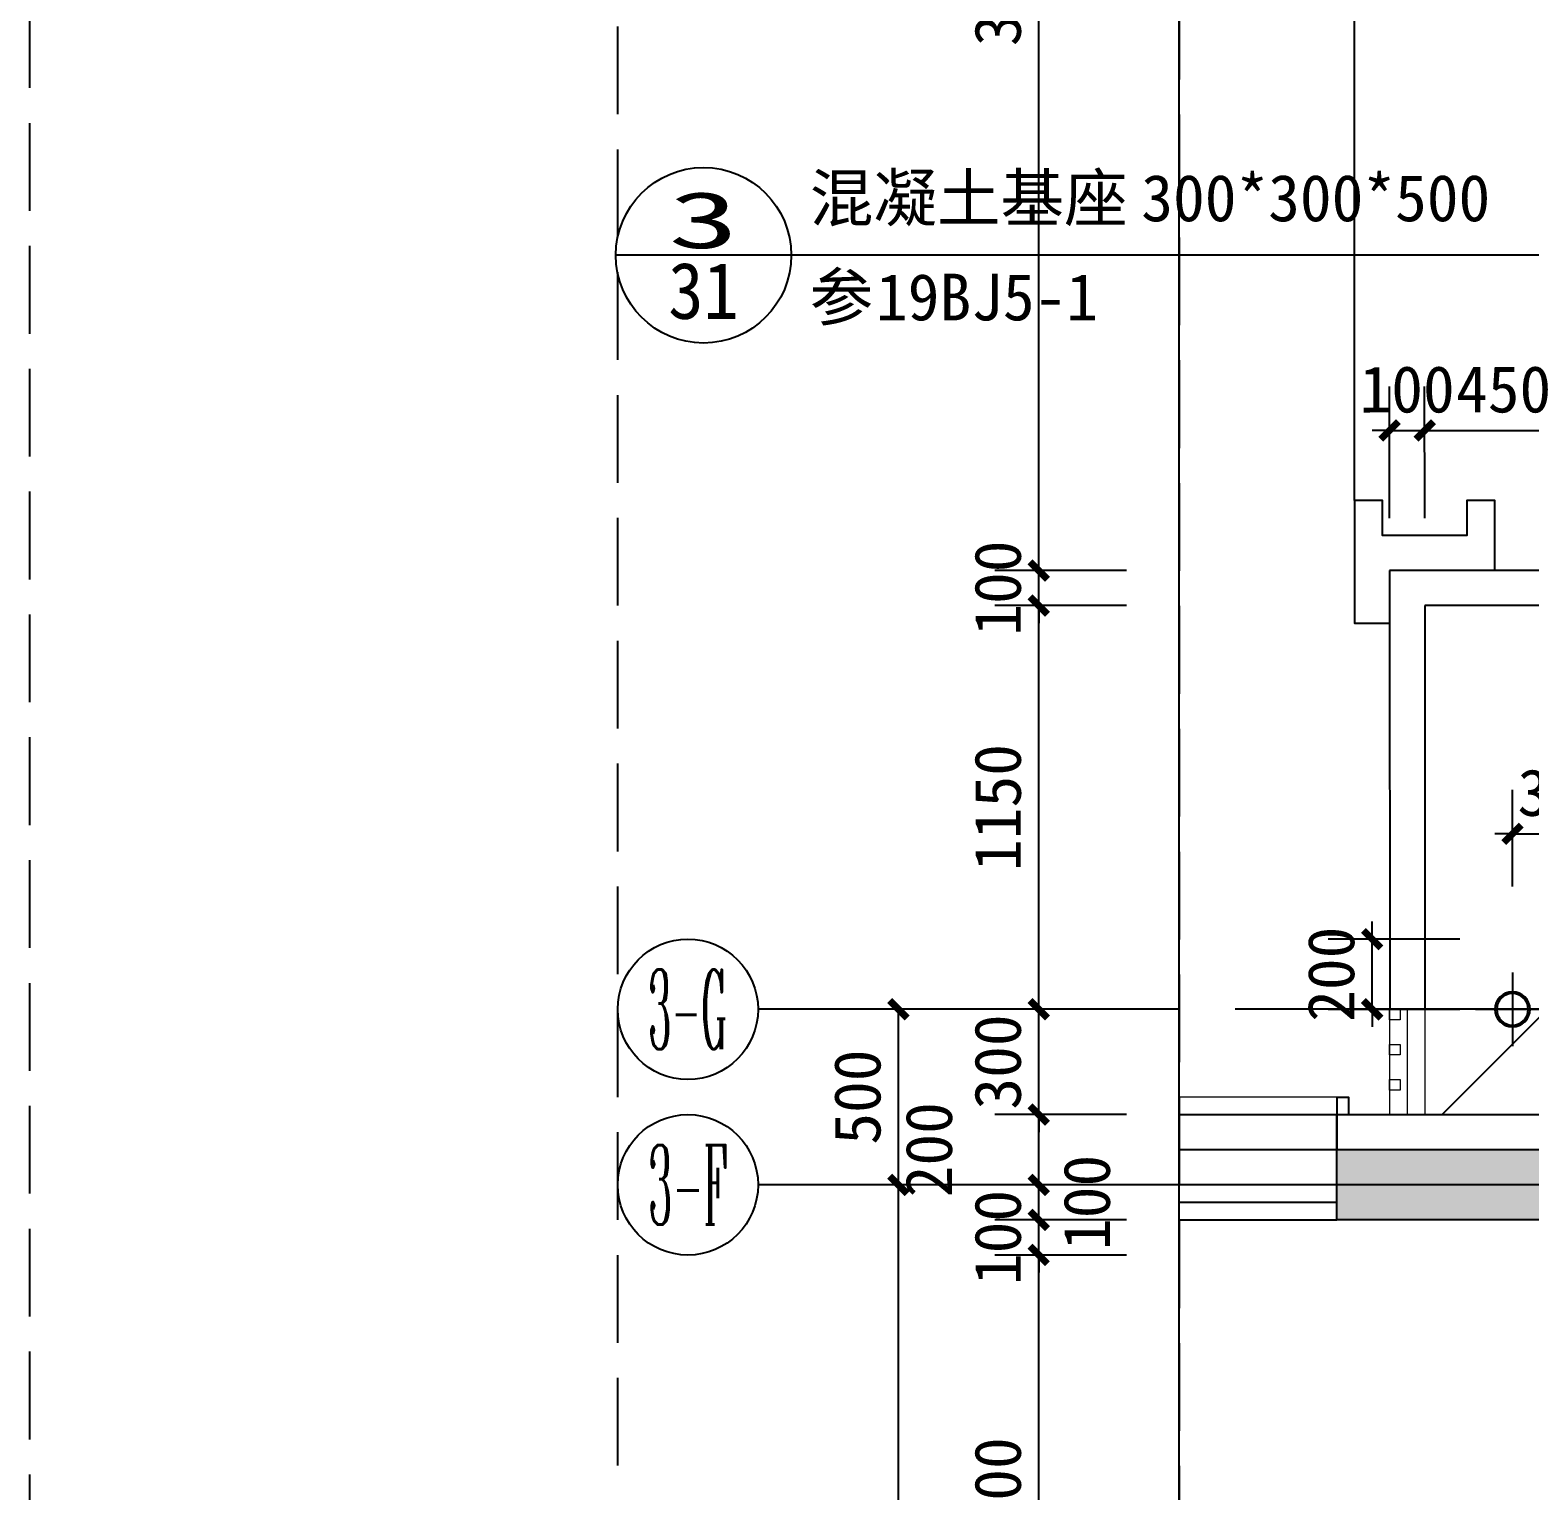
# Model space of a CAD drawing. Extents: x -10817 to 167545, y 26551 to 157048.
# Drawn here: x 62483 to 66758, y 122501 to 126663 of the extents above; entities that cross this region are included whole.
import ezdxf
from ezdxf.enums import TextEntityAlignment as Align
from ezdxf.xclip import XClip

# ---------------------------------------------------------------- set-up
doc = ezdxf.new("R2010")
doc.units = 0
doc.header["$LTSCALE"] = 1000
doc.header["$MEASUREMENT"] = 0
doc.header["$XCLIPFRAME"] = 0
doc.linetypes.add('DASH', pattern=[0.35, 0.25, -0.1])
doc.linetypes.add('DOTE', pattern=[2.42, 2, -0.2, 0.02, -0.2])
doc.layers.get('Defpoints').update_dxf_attribs({"color": 30, "linetype": 'DASH'})
for name, color, linetype in [('120-墙体$0$120-墙体$0$A-COLU-CONC-HATC', 204, 'Continuous'), ('120-墙体$0$120-墙体$0$A-DOOR', 51, 'Continuous'), ('120-墙体$0$120-墙体$0$A-WALL-CONC', 9, 'Continuous'), ('120-墙体$0$120-墙体$0$A-WALL-INSL', 241, 'Continuous'), ('120-墙体$0$A-FLOR-HRAL', 71, 'Continuous'), ('125-北侧门头屋面$0$A-ROOF', 241, 'Continuous'), ('125-核心筒-标准层$0$A-WALL-BLOK', 131, 'Continuous'), ('125-核心筒-标准层$0$A-WALL-INSL', 241, 'Continuous'), ('3#楼二层线脚$0$A-00-HX-113-wall-01Y$0$HRAL', 31, 'Continuous'), ('A-ANNO-AXIS-CIRC', 3, 'Continuous'), ('A-ANNO-AXIS-TEXT', 7, 'Continuous'), ('A-ANNO-DIMS', 3, 'Continuous'), ('A-ANNO-DOTE', 10, 'DOTE'), ('A-ANNO-INDX', 3, 'Continuous'), ('A-ANNO-SYMB', 3, 'Continuous'), ('A-ANNO-TEXT', 7, 'Continuous'), ('A-DRAN-SYMB', 243, 'Continuous'), ('AXIS_TEXT', 7, 'Continuous')]:
    doc.layers.add(name, color=color, linetype=linetype)
for name, color, linetype, lineweight in [('125-核心筒-标准层$0$A-00-15-4#-PM-TF$0$00-装饰-剖', 241, 'Continuous', 5), ('125-核心筒-标准层$0$A-00-15-4#-PM-TF$0$00-装饰-看', 46, 'Continuous', 5), ('3#楼二层线脚$0$A-00-15-4#-PM-TF$0$00-装饰-看', 46, 'Continuous', 5)]:
    doc.layers.add(name, color=color, linetype=linetype, lineweight=lineweight)
doc.styles.add('_TCH_AXIS', font='COMPLEX', dxfattribs={"bigfont": 'GBCBIG'})
doc.styles.add('_TCH_DIM', font='')
doc.styles.add('_TCH_DIM_T3', font='')
doc.styles.add('_TCH_LABEL', font='')
doc.styles.add('COMPLEX', font='COMPLEX')
doc.styles.get('_TCH_DIM').set_extended_font_data('SimSun')
doc.styles.get('_TCH_DIM_T3').set_extended_font_data('SimSun')
doc.styles.get('_TCH_LABEL').set_extended_font_data('SimSun')
doc.dimstyles.new('_TCH_ARCH&&50', dxfattribs={"dimtxt": 132.911392, "dimasz": 50, "dimexe": 125, "dimexo": 150, "dimgap": 50, "dimtad": 1, "dimdec": 0, "dimzin": 0, "dimdsep": 46, "dimtxsty": '_TCH_DIM_T3', "dimblk": 'ARCHTICK', "dimcen": 0.09, "dimclrt": 7, "dimazin": 2, "dimtfac": 1, "dimtdec": 0, "dimtix": 1, "dimtmove": 2, "dimatfit": 3, "dimfxl": 50, "dimtolj": 1, "dimtzin": 0, "dimarcsym": 0})

# ---------------------------------------------------------------- blocks, each defined once
blk = doc.blocks.new('120-墙体$0$120-墙体$0$$TCHSYS$WIN2D')
for p, q in [((-0.5, 0.5), (0.5, 0.5)), ((-0.5, 0.5), (-0.5, -0.5)), ((0.5, 0.5), (0.5, -0.5)), ((0.5, 0.1667), (-0.5, 0.1667)), ((0.5, -0.1667), (-0.5, -0.1667)), ((-0.5, -0.5), (0.5, -0.5))]:
    blk.add_line(p, q)
blk = doc.blocks.new('120-墙体')
at = {"layer": '120-墙体$0$120-墙体$0$A-COLU-CONC-HATC'}
blk.add_hatch(color=256, dxfattribs=at).paths.add_polyline_path([(-7800, 100), (-7800, -100), (-7200, -100), (-7200, 100)])
at = {"layer": '120-墙体$0$120-墙体$0$A-WALL-CONC'}
for p, q in [((-7800, 100), (-7200, 100)), ((-7200, -100), (-7200, 100)), ((-7800, -100), (-7200, -100))]:
    blk.add_line(p, q, dxfattribs=at)
at = {"layer": '120-墙体$0$120-墙体$0$A-WALL-INSL'}
blk.add_line((-7200, 200), (-7200, 100), dxfattribs=at)
blk.add_lwpolyline([(-7200, 100), (-7200, 200), (-7250, 200)], dxfattribs=at)
at = {"layer": '120-墙体$0$A-FLOR-HRAL'}
blk.add_lwpolyline([(-7200, -50), (-5700, -50), (-5700, -100), (-7200, -100)], close=True, dxfattribs=at)
at = {"layer": '120-墙体$0$120-墙体$0$A-DOOR', "xscale": -1500, "yscale": -300, "zscale": 300}
blk.add_blockref('120-墙体$0$120-墙体$0$$TCHSYS$WIN2D', (-6450, 50), dxfattribs=at)
blk = doc.blocks.new('125-核心筒-标准层')
at = {"layer": '125-核心筒-标准层$0$A-00-15-4#-PM-TF$0$00-装饰-剖'}
for points in [[(2300, 7570), (2300, 7600), (2270, 7600), (2270, 7570)], [(2300, 7470), (2300, 7500), (2270, 7500), (2270, 7470)], [(2300, 7370), (2300, 7400), (2270, 7400), (2270, 7370)]]:
    blk.add_lwpolyline(points, close=True, dxfattribs=at)
at = {"layer": '125-核心筒-标准层$0$A-00-15-4#-PM-TF$0$00-装饰-看', "color": 251}
for points in [[(-2300, 7300), (-2300, 8750), (2200, 8749.3), (2200, 7300)], [(2250, 7600), (2250, 7300)], [(2300, 7600), (2300, 7300)]]:
    blk.add_lwpolyline(points, dxfattribs=at)
at = {"layer": '125-核心筒-标准层$0$A-WALL-BLOK'}
for p, q in [((1149.9, 8850), (2300, 8850)), ((2300, 8850), (2299.8, 7600)), ((1149.9, 8750), (2200, 8750)), ((2200, 8750), (2199.8, 7600)), ((2299.8, 7600), (2199.8, 7600))]:
    blk.add_line(p, q, dxfattribs=at)
at = {"layer": '125-核心筒-标准层$0$A-WALL-INSL'}
blk.add_lwpolyline([(2450, 7300), (1850, 7300)], dxfattribs=at)
blk = doc.blocks.new('3#楼二层线脚')
at = {"layer": '3#楼二层线脚$0$A-00-15-4#-PM-TF$0$00-装饰-看', "color": 251}
blk.add_lwpolyline([(2450, 7350), (3950, 7350)], dxfattribs=at)
at = {"layer": '3#楼二层线脚$0$A-00-HX-113-wall-01Y$0$HRAL'}
for points in [[(2000, 8849.2), (2000, 9050), (2080, 9050), (2080, 8950), (2320, 8950), (2320, 9050), (2400, 9050), (2400, 8700), (2300, 8700)], [(2450, 7300), (2450, 7350), (2450, 7350), (2450, 7350), (2447, 7350), (2417, 7350), (2417, 7300)]]:
    blk.add_lwpolyline(points, dxfattribs=at)
blk = doc.blocks.new('125-北侧门头屋面')
at = {"layer": '125-北侧门头屋面$0$A-ROOF', "elevation": 0}
blk.add_lwpolyline([(2400, 9050), (2400, 12199.1), (-2150, 12199.1, 0.414214), (-2550, 11799.1), (-2550, 7300)], format="xyb", dxfattribs=at)
at = {"layer": '125-北侧门头屋面$0$A-ROOF'}
blk.add_lwpolyline([(1720.7, 7729.4), (2150.1, 7300)], dxfattribs=at)
blk = doc.blocks.new('雨水管')
at = {"layer": 'A-DRAN-SYMB'}
for p, q in [((100, 105), (100, -105)), ((-5, 0), (205, 0))]:
    blk.add_line(p, q, dxfattribs=at)
for radius in [50, 45]:
    blk.add_circle((100, 0), radius, dxfattribs=at)
blk = doc.blocks.new('VGVBFGV')
blk.add_blockref('雨水管', (1849.8, 7599.9))
blk = doc.blocks.new('A$C5A0209F6')
at = {"xscale": -1}
blk.add_blockref('VGVBFGV', (0, 0), dxfattribs=at)
blk = doc.blocks.new('_ArchTick')
at = {"color": 0, "linetype": 'ByBlock', "const_width": 0.4}
blk.add_lwpolyline([(-0.5, -0.5), (0.5, 0.5)], dxfattribs=at)
blk = doc.blocks.new('*D2758')
at = {"layer": 'A-ANNO-DIMS', "color": 0, "lineweight": -2, "transparency": 16777216}
for p, q in [((66308.3, 124073.5), (66308.3, 124123.5)), ((66558.3, 124073.5), (66183.3, 124073.5)), ((66308.3, 123873.4), (66308.3, 124073.5)), ((66558.3, 123873.4), (66183.3, 123873.4)), ((66308.3, 123873.4), (66308.3, 123823.4))]:
    blk.add_line(p, q, dxfattribs=at)
at = {"layer": 'Defpoints', "color": 0, "transparency": 16777216}
for p in [(66308.3, 124073.5), (66708.3, 124073.5), (66708.3, 123873.4)]:
    blk.add_point(p, dxfattribs=at)
at = {"layer": 'A-ANNO-DIMS', "color": 0, "lineweight": -2, "transparency": 16777216, "xscale": 50, "yscale": 50, "zscale": 50}
for p, rotation in [((66308.3, 124073.5), 270), ((66308.3, 123873.4), 90)]:
    blk.add_blockref('_ArchTick', p, dxfattribs=dict(at, rotation=rotation))
at = {"layer": 'A-ANNO-DIMS', "color": 7, "transparency": 16777216, "insert": (66191.9, 123973.5), "char_height": 132.91, "attachment_point": 5, "rotation": 90, "style": '_TCH_DIM_T3'}
blk.add_mtext('\\A1;200', dxfattribs=at)
blk = doc.blocks.new('*D3098')
at = {"layer": 'A-ANNO-DIMS', "color": 0, "lineweight": -2, "transparency": 16777216}
for p, q in [((66458.1, 125272.8), (66458, 125647.8)), ((66908.1, 125272.8), (66908.1, 125647.8)), ((66458.1, 125522.8), (66908.1, 125522.8))]:
    blk.add_line(p, q, dxfattribs=at)
at = {"layer": 'Defpoints', "color": 0, "transparency": 16777216}
for p in [(66908.1, 125522.8), (66458.1, 125122.8), (66908.2, 125122.8)]:
    blk.add_point(p, dxfattribs=at)
at = {"layer": 'A-ANNO-DIMS', "color": 0, "lineweight": -2, "transparency": 16777216, "xscale": 50, "yscale": 50, "zscale": 50}
for p, rotation in [((66458.1, 125522.8), 180.0088112119666), ((66908.1, 125522.8), 0.008811211966532647)]:
    blk.add_blockref('_ArchTick', p, dxfattribs=dict(at, rotation=rotation))
at = {"layer": 'A-ANNO-DIMS', "color": 7, "transparency": 16777216, "insert": (66683.1, 125639.3), "char_height": 132.91, "attachment_point": 5, "rotation": 0.0088, "style": '_TCH_DIM_T3'}
blk.add_mtext('\\A1;450', dxfattribs=at)
blk = doc.blocks.new('*D3099')
at = {"layer": 'A-ANNO-DIMS', "color": 0, "lineweight": -2, "transparency": 16777216}
for p, q in [((66358.1, 125272.8), (66358.1, 125647.8)), ((66458.1, 125272.8), (66458, 125647.8)), ((66358.1, 125522.8), (66308.1, 125522.8)), ((66358.1, 125522.8), (66458.1, 125522.8)), ((66458.1, 125522.8), (66508.1, 125522.8))]:
    blk.add_line(p, q, dxfattribs=at)
at = {"layer": 'Defpoints', "color": 0, "transparency": 16777216}
for p in [(66458.1, 125522.8), (66358.1, 125122.8), (66458.1, 125122.8)]:
    blk.add_point(p, dxfattribs=at)
at = {"layer": 'A-ANNO-DIMS', "color": 0, "lineweight": -2, "transparency": 16777216, "xscale": 50, "yscale": 50, "zscale": 50}
for p, rotation in [((66358.1, 125522.8), 0.008811211966133216), ((66458.1, 125522.8), 180.0088112119661)]:
    blk.add_blockref('_ArchTick', p, dxfattribs=dict(at, rotation=rotation))
at = {"layer": 'A-ANNO-DIMS', "color": 7, "transparency": 16777216, "insert": (66408, 125639.2), "char_height": 132.91, "attachment_point": 5, "rotation": 0.0088, "style": '_TCH_DIM_T3'}
blk.add_mtext('\\A1;100', dxfattribs=at)
blk = doc.blocks.new('*D3112')
at = {"layer": 'A-ANNO-DIMS', "color": 0, "lineweight": -2, "transparency": 16777216}
for p, q in [((66708.3, 124223.5), (66708.3, 124498.5)), ((67008.3, 124223.5), (67008.3, 124498.5)), ((66708.3, 124373.5), (66658.3, 124373.5)), ((66708.3, 124373.5), (67008.3, 124373.5)), ((67008.3, 124373.5), (67058.3, 124373.5))]:
    blk.add_line(p, q, dxfattribs=at)
at = {"layer": 'Defpoints', "color": 0, "transparency": 16777216}
for p in [(67008.3, 124373.5), (66708.3, 124073.5), (67008.3, 124073.5)]:
    blk.add_point(p, dxfattribs=at)
at = {"layer": 'A-ANNO-DIMS', "color": 0, "lineweight": -2, "transparency": 16777216, "xscale": 50, "yscale": 50, "zscale": 50}
blk.add_blockref('_ArchTick', (66708.3, 124373.5), dxfattribs=at)
at = {"layer": 'A-ANNO-DIMS', "color": 0, "lineweight": -2, "transparency": 16777216, "xscale": 50, "yscale": 50, "zscale": 50, "rotation": 180}
blk.add_blockref('_ArchTick', (67008.3, 124373.5), dxfattribs=at)
at = {"layer": 'A-ANNO-DIMS', "color": 7, "transparency": 16777216, "insert": (66858.3, 124490), "char_height": 132.91, "attachment_point": 5, "style": '_TCH_DIM_T3'}
blk.add_mtext('\\A1;300', dxfattribs=at)
blk = doc.blocks.new('*D3136')
at = {"layer": 'A-ANNO-DIMS', "color": 0, "lineweight": -2, "transparency": 16777216}
for p, q in [((65608.1, 123173.5), (65233.1, 123173.5)), ((65358.1, 121773.5), (65358.1, 123173.5)), ((65608.1, 121773.5), (65233.1, 121773.5))]:
    blk.add_line(p, q, dxfattribs=at)
at = {"layer": 'Defpoints', "color": 0, "transparency": 16777216}
for p in [(65358.1, 123173.5), (65758.1, 123173.5), (65758.1, 121773.5)]:
    blk.add_point(p, dxfattribs=at)
at = {"layer": 'A-ANNO-DIMS', "color": 0, "lineweight": -2, "transparency": 16777216, "xscale": 50, "yscale": 50, "zscale": 50}
for p, rotation in [((65358.1, 123173.5), 90), ((65358.1, 121773.5), 270)]:
    blk.add_blockref('_ArchTick', p, dxfattribs=dict(at, rotation=rotation))
at = {"layer": 'A-ANNO-DIMS', "color": 7, "transparency": 16777216, "insert": (65241.7, 122473.5), "char_height": 132.91, "attachment_point": 5, "rotation": 90, "style": '_TCH_DIM_T3'}
blk.add_mtext('\\A1;1400', dxfattribs=at)
blk = doc.blocks.new('*D3137')
at = {"layer": 'A-ANNO-DIMS', "color": 0, "lineweight": -2, "transparency": 16777216}
for p, q in [((65358.1, 123273.5), (65358.1, 123323.5)), ((65608.1, 123273.5), (65233.1, 123273.5)), ((65358.1, 123173.5), (65358.1, 123273.5)), ((65608.1, 123173.5), (65233.1, 123173.5)), ((65358.1, 123173.5), (65358.1, 123123.5))]:
    blk.add_line(p, q, dxfattribs=at)
at = {"layer": 'Defpoints', "color": 0, "transparency": 16777216}
for p in [(65358.1, 123273.5), (65758.1, 123273.5), (65758.1, 123173.5)]:
    blk.add_point(p, dxfattribs=at)
at = {"layer": 'A-ANNO-DIMS', "color": 0, "lineweight": -2, "transparency": 16777216, "xscale": 50, "yscale": 50, "zscale": 50}
for p, rotation in [((65358.1, 123273.5), 270), ((65358.1, 123173.5), 90)]:
    blk.add_blockref('_ArchTick', p, dxfattribs=dict(at, rotation=rotation))
at = {"layer": 'A-ANNO-DIMS', "color": 7, "transparency": 16777216, "insert": (65241.7, 123223.5), "char_height": 132.91, "attachment_point": 5, "rotation": 90, "style": '_TCH_DIM_T3'}
blk.add_mtext('\\A1;100', dxfattribs=at)
blk = doc.blocks.new('*D3138')
at = {"layer": 'A-ANNO-DIMS', "color": 0, "lineweight": -2, "transparency": 16777216}
for p, q in [((65608.1, 123373.5), (65233.1, 123373.5)), ((65358.1, 123273.5), (65358.1, 123373.5)), ((65608.1, 123273.5), (65233.1, 123273.5))]:
    blk.add_line(p, q, dxfattribs=at)
at = {"layer": 'Defpoints', "color": 0, "transparency": 16777216}
for p in [(65358.1, 123373.5), (65758.1, 123373.5), (65758.1, 123273.5)]:
    blk.add_point(p, dxfattribs=at)
at = {"layer": 'A-ANNO-DIMS', "color": 0, "lineweight": -2, "transparency": 16777216, "xscale": 50, "yscale": 50, "zscale": 50}
for p, rotation in [((65358.1, 123373.5), 90), ((65358.1, 123273.5), 270)]:
    blk.add_blockref('_ArchTick', p, dxfattribs=dict(at, rotation=rotation))
at = {"layer": 'A-ANNO-DIMS', "color": 7, "transparency": 16777216, "insert": (65495.6, 123323.5), "char_height": 132.91, "attachment_point": 5, "rotation": 90, "style": '_TCH_DIM_T3'}
blk.add_mtext('\\A1;100', dxfattribs=at)
blk = doc.blocks.new('*D3139')
at = {"layer": 'A-ANNO-DIMS', "color": 0, "lineweight": -2, "transparency": 16777216}
for p, q in [((65608.1, 123573.5), (65233.1, 123573.5)), ((65358.1, 123373.5), (65358.1, 123573.5)), ((65608.1, 123373.5), (65233.1, 123373.5))]:
    blk.add_line(p, q, dxfattribs=at)
at = {"layer": 'Defpoints', "color": 0, "transparency": 16777216}
for p in [(65358.1, 123573.5), (65758.1, 123573.5), (65758.1, 123373.5)]:
    blk.add_point(p, dxfattribs=at)
at = {"layer": 'A-ANNO-DIMS', "color": 0, "lineweight": -2, "transparency": 16777216, "xscale": 50, "yscale": 50, "zscale": 50}
for p, rotation in [((65358.1, 123573.5), 90), ((65358.1, 123373.5), 270)]:
    blk.add_blockref('_ArchTick', p, dxfattribs=dict(at, rotation=rotation))
at = {"layer": 'A-ANNO-DIMS', "color": 7, "transparency": 16777216, "insert": (65045.6, 123473.5), "char_height": 132.91, "attachment_point": 5, "rotation": 90, "style": '_TCH_DIM_T3'}
blk.add_mtext('\\A1;200', dxfattribs=at)
blk = doc.blocks.new('*D3140')
at = {"layer": 'A-ANNO-DIMS', "color": 0, "lineweight": -2, "transparency": 16777216}
for p, q in [((65358.1, 123873.5), (65358.1, 123923.5)), ((65608.1, 123873.5), (65233.1, 123873.5)), ((65358.1, 123573.5), (65358.1, 123873.5)), ((65608.1, 123573.5), (65233.1, 123573.5)), ((65358.1, 123573.5), (65358.1, 123523.5))]:
    blk.add_line(p, q, dxfattribs=at)
at = {"layer": 'Defpoints', "color": 0, "transparency": 16777216}
for p in [(65358.1, 123873.5), (65758.1, 123873.5), (65758.1, 123573.5)]:
    blk.add_point(p, dxfattribs=at)
at = {"layer": 'A-ANNO-DIMS', "color": 0, "lineweight": -2, "transparency": 16777216, "xscale": 50, "yscale": 50, "zscale": 50}
for p, rotation in [((65358.1, 123873.5), 270), ((65358.1, 123573.5), 90)]:
    blk.add_blockref('_ArchTick', p, dxfattribs=dict(at, rotation=rotation))
at = {"layer": 'A-ANNO-DIMS', "color": 7, "transparency": 16777216, "insert": (65241.7, 123723.5), "char_height": 132.91, "attachment_point": 5, "rotation": 90, "style": '_TCH_DIM_T3'}
blk.add_mtext('\\A1;300', dxfattribs=at)
blk = doc.blocks.new('*D3141')
at = {"layer": 'A-ANNO-DIMS', "color": 0, "lineweight": -2, "transparency": 16777216}
for p, q in [((65608.1, 125023.5), (65233.1, 125023.5)), ((65358.1, 123873.5), (65358.1, 125023.5)), ((65608.1, 123873.5), (65233.1, 123873.5))]:
    blk.add_line(p, q, dxfattribs=at)
at = {"layer": 'Defpoints', "color": 0, "transparency": 16777216}
for p in [(65358.1, 125023.5), (65758.1, 125023.5), (65758.1, 123873.5)]:
    blk.add_point(p, dxfattribs=at)
at = {"layer": 'A-ANNO-DIMS', "color": 0, "lineweight": -2, "transparency": 16777216, "xscale": 50, "yscale": 50, "zscale": 50}
for p, rotation in [((65358.1, 125023.5), 90), ((65358.1, 123873.5), 270)]:
    blk.add_blockref('_ArchTick', p, dxfattribs=dict(at, rotation=rotation))
at = {"layer": 'A-ANNO-DIMS', "color": 7, "transparency": 16777216, "insert": (65241.7, 124448.5), "char_height": 132.91, "attachment_point": 5, "rotation": 90, "style": '_TCH_DIM_T3'}
blk.add_mtext('\\A1;1150', dxfattribs=at)
blk = doc.blocks.new('*D3142')
at = {"layer": 'A-ANNO-DIMS', "color": 0, "lineweight": -2, "transparency": 16777216}
for p, q in [((65358.1, 125123.5), (65358.1, 125173.5)), ((65608.1, 125123.5), (65233.1, 125123.5)), ((65358.1, 125023.5), (65358.1, 125123.5)), ((65608.1, 125023.5), (65233.1, 125023.5)), ((65358.1, 125023.5), (65358.1, 124973.5))]:
    blk.add_line(p, q, dxfattribs=at)
at = {"layer": 'Defpoints', "color": 0, "transparency": 16777216}
for p in [(65358.1, 125123.5), (65758.1, 125123.5), (65758.1, 125023.5)]:
    blk.add_point(p, dxfattribs=at)
at = {"layer": 'A-ANNO-DIMS', "color": 0, "lineweight": -2, "transparency": 16777216, "xscale": 50, "yscale": 50, "zscale": 50}
for p, rotation in [((65358.1, 125123.5), 270), ((65358.1, 125023.5), 90)]:
    blk.add_blockref('_ArchTick', p, dxfattribs=dict(at, rotation=rotation))
at = {"layer": 'A-ANNO-DIMS', "color": 7, "transparency": 16777216, "insert": (65241.7, 125073.5), "char_height": 132.91, "attachment_point": 5, "rotation": 90, "style": '_TCH_DIM_T3'}
blk.add_mtext('\\A1;100', dxfattribs=at)
blk = doc.blocks.new('*D3143')
at = {"layer": 'A-ANNO-DIMS', "color": 0, "lineweight": -2, "transparency": 16777216}
for p, q in [((65608.1, 128473.5), (65233.1, 128473.5)), ((65358.1, 125123.5), (65358.1, 128473.5)), ((65608.1, 125123.5), (65233.1, 125123.5))]:
    blk.add_line(p, q, dxfattribs=at)
at = {"layer": 'Defpoints', "color": 0, "transparency": 16777216}
for p in [(65358.1, 128473.5), (65758.1, 128473.5), (65758.1, 125123.5)]:
    blk.add_point(p, dxfattribs=at)
at = {"layer": 'A-ANNO-DIMS', "color": 0, "lineweight": -2, "transparency": 16777216, "xscale": 50, "yscale": 50, "zscale": 50}
for p, rotation in [((65358.1, 128473.5), 90), ((65358.1, 125123.5), 270)]:
    blk.add_blockref('_ArchTick', p, dxfattribs=dict(at, rotation=rotation))
at = {"layer": 'A-ANNO-DIMS', "color": 7, "transparency": 16777216, "insert": (65241.7, 126798.5), "char_height": 132.91, "attachment_point": 5, "rotation": 90, "style": '_TCH_DIM_T3'}
blk.add_mtext('\\A1;3350', dxfattribs=at)
blk = doc.blocks.new('*D3147')
at = {"layer": 'A-ANNO-DIMS', "color": 0, "lineweight": -2, "transparency": 16777216}
for p, q in [((65208.1, 123373.5), (64833.1, 123373.5)), ((64958.1, 120173.5), (64958.1, 123373.5)), ((65208.1, 120173.5), (64833.1, 120173.5))]:
    blk.add_line(p, q, dxfattribs=at)
at = {"layer": 'Defpoints', "color": 0, "transparency": 16777216}
for p in [(64958.1, 123373.5), (65358.1, 123373.5), (65358.1, 120173.5)]:
    blk.add_point(p, dxfattribs=at)
at = {"layer": 'A-ANNO-DIMS', "color": 0, "lineweight": -2, "transparency": 16777216, "xscale": 50, "yscale": 50, "zscale": 50}
for p, rotation in [((64958.1, 123373.5), 90), ((64958.1, 120173.5), 270)]:
    blk.add_blockref('_ArchTick', p, dxfattribs=dict(at, rotation=rotation))
at = {"layer": 'A-ANNO-DIMS', "color": 7, "transparency": 16777216, "insert": (64841.7, 121773.5), "char_height": 132.91, "attachment_point": 5, "rotation": 90, "style": '_TCH_DIM_T3'}
blk.add_mtext('\\A1;3200', dxfattribs=at)
blk = doc.blocks.new('*D3148')
at = {"layer": 'A-ANNO-DIMS', "color": 0, "lineweight": -2, "transparency": 16777216}
for p, q in [((65208.1, 123873.5), (64833.1, 123873.5)), ((64958.1, 123373.5), (64958.1, 123873.5)), ((65208.1, 123373.5), (64833.1, 123373.5))]:
    blk.add_line(p, q, dxfattribs=at)
at = {"layer": 'Defpoints', "color": 0, "transparency": 16777216}
for p in [(64958.1, 123873.5), (65358.1, 123873.5), (65358.1, 123373.5)]:
    blk.add_point(p, dxfattribs=at)
at = {"layer": 'A-ANNO-DIMS', "color": 0, "lineweight": -2, "transparency": 16777216, "xscale": 50, "yscale": 50, "zscale": 50}
for p, rotation in [((64958.1, 123873.5), 90), ((64958.1, 123373.5), 270)]:
    blk.add_blockref('_ArchTick', p, dxfattribs=dict(at, rotation=rotation))
at = {"layer": 'A-ANNO-DIMS', "color": 7, "transparency": 16777216, "insert": (64841.7, 123623.5), "char_height": 132.91, "attachment_point": 5, "rotation": 90, "style": '_TCH_DIM_T3'}
blk.add_mtext('\\A1;500', dxfattribs=at)
blk = doc.blocks.new('_AXISO')
blk.add_circle((0, 0), 0.5)
at = {"layer": 'AXIS_TEXT', "style": 'COMPLEX', "width": 1.041667}
blk.add_attdef('A', text='', height=0.56, dxfattribs=at).set_placement((-0.25, -0.28), (0.25, -0.28), align=Align.FIT)

msp = doc.modelspace()

# ---------------------------------------------------------------- linework, layer by layer
at = {"layer": 'A-ANNO-AXIS-CIRC'}
for p, q in [((65758.1, 123873.5), (64558.1, 123873.5)), ((65758.1, 123373.5), (64558.1, 123373.5))]:
    msp.add_line(p, q, dxfattribs=at)
at = {"layer": 'A-ANNO-DOTE', "elevation": 0}
for points in [[(72758.2, 123873.5), (64558.1, 123873.5)], [(72758.2, 123373.5), (64558.1, 123373.5)]]:
    msp.add_lwpolyline(points, dxfattribs=at)
at = {"layer": 'A-ANNO-INDX'}
for p, q in [((64652.8, 126021.8), (64152.8, 126021.8)), ((67776.7, 126021.8), (64652.8, 126021.8))]:
    msp.add_line(p, q, dxfattribs=at)
msp.add_circle((64402.8, 126021.8), 250, dxfattribs=at)
at = {"layer": 'A-ANNO-SYMB'}
msp.add_lwpolyline([(65758.1, 115773.5), (65758.1, 122266.8), (65653.1, 122305), (65863.1, 122342), (65758.1, 122379.3), (65758.1, 128872.6)], dxfattribs=at)
at = {"layer": 'Defpoints'}
for points in [[(62483.1, 134198.4), (99533.1, 134198.4), (99533.1, 105498.4), (62483.1, 105498.4)], [(64158.1, 130472.6), (73158.1, 130472.6), (73158.1, 114173.5), (64158.1, 114173.5)]]:
    msp.add_lwpolyline(points, close=True, dxfattribs=at)
at = {"layer": 'Defpoints', "elevation": 0}
msp.add_lwpolyline([(65758.1, 115773.5), (71558.1, 115773.5), (71558.1, 128872.6), (65758.1, 128872.6)], close=True, dxfattribs=at)

# ---------------------------------------------------------------- block references
at = {"xscale": -1}
msp.add_blockref('125-北侧门头屋面', (68658.2, 116273.5, 0), dxfattribs=at)
ref = msp.add_blockref('3#楼二层线脚', (68658.2, 116273.5, 0), dxfattribs=dict(xscale=-1))
XClip(ref).set_block_clipping_path([(-2899.988942257, -500), (2900.011057743, 12599.0639831296)])
ref = msp.add_blockref('125-核心筒-标准层', (68658.1, 116273.5, 0), dxfattribs=dict(xscale=-1))
XClip(ref).set_block_clipping_path([(-2900, -500), (2900, 12599.0639831296)])
ref = msp.add_blockref('A$C5A0209F6', (68658.1, 116273.5, 0))
XClip(ref).set_block_clipping_path([(-2900, -500), (2900, 12599.0639831296)])
ref = msp.add_blockref('120-墙体', (59008.1, 123373.5, 0), dxfattribs=dict(xscale=-1))
XClip(ref).set_block_clipping_path([(-12550, -7600), (-6750, 5499.0639831296)])
at = {"layer": 'A-ANNO-AXIS-CIRC'}
ref = msp.add_blockref('_AXISO', (64358.1, 123873.5), dxfattribs=dict(at, xscale=400, yscale=400, zscale=400))
ref.add_attrib('A', '3-G', dxfattribs={"layer": 'A-ANNO-AXIS-TEXT', "height": 226.27, "style": '_TCH_AXIS', "width": 0.333333}).set_placement((64245, 123760.4), (64471.3, 123760.4), align=Align.FIT)
ref = msp.add_blockref('_AXISO', (64358.1, 123373.5), dxfattribs=dict(at, xscale=400, yscale=400, zscale=400))
ref.add_attrib('A', '3-F', dxfattribs={"layer": 'A-ANNO-AXIS-TEXT', "height": 226.27, "style": '_TCH_AXIS', "width": 0.344262}).set_placement((64245, 123260.4), (64471.3, 123260.4), align=Align.FIT)

# ---------------------------------------------------------------- texts
at = {"layer": 'A-ANNO-TEXT', "color": 7, "style": '_TCH_DIM'}
for s, height, p in [('混凝土基座', 132.91, (64705.3, 126118.6)), ('300*300*500', 132.911, (65650.4, 126118.6)), ('参', 132.9, (64705.3, 125836.3)), ('19BJ5-1', 132.91, (64894.3, 125836.3))]:
    msp.add_text(s, height=height, dxfattribs=at).set_placement(p)
at = {"layer": 'A-ANNO-TEXT', "color": 7, "style": '_TCH_LABEL'}
for s, width, p, p2 in [('3', 1.748047, (64302.2, 126041.9), (64503.4, 126041.9)), ('31', 0.874023, (64302.2, 125840.6), (64503.4, 125840.6))]:
    msp.add_text(s, height=161, dxfattribs=dict(at, width=width)).set_placement(p, p2, align=Align.FIT)

# ---------------------------------------------------------------- dimensions: what is measured, and where the dimension line sits
at = {"layer": 'A-ANNO-DIMS'}
for p1, p2, distance, picture, middle in [((65758.1, 125123.5), (65758.1, 128473.5), 400, '*D3143', (65241.7, 126798.5)), ((66358.1, 125122.8), (66458.1, 125122.8), 400, '*D3099', (66408, 125639.2)), ((66458.1, 125122.8), (66908.2, 125122.8), 400, '*D3098', (66683.1, 125639.3)), ((65758.1, 125023.5), (65758.1, 125123.5), 400, '*D3142', (65241.7, 125073.5)), ((65758.1, 123873.5), (65758.1, 125023.5), 400, '*D3141', (65241.7, 124448.5)), ((66708.3, 124073.5), (67008.3, 124073.5), 300, '*D3112', (66858.3, 124490)), ((66708.3, 123873.4), (66708.3, 124073.5), 400, '*D2758', (66191.9, 123973.5)), ((65358.1, 123373.5), (65358.1, 123873.5), 400, '*D3148', (64841.7, 123623.5)), ((65758.1, 123573.5), (65758.1, 123873.5), 400, '*D3140', (65241.7, 123723.5)), ((65358.1, 120173.5), (65358.1, 123373.5), 400, '*D3147', (64841.7, 121773.5)), ((65758.1, 123173.5), (65758.1, 123273.5), 400, '*D3137', (65241.7, 123223.5)), ((65758.1, 121773.5), (65758.1, 123173.5), 400, '*D3136', (65241.7, 122473.5))]:
    dim = msp.add_aligned_dim(p1=p1, p2=p2, distance=distance, dimstyle='_TCH_ARCH&&50', dxfattribs=at)
    dim.commit()
    dim.dimension.update_dxf_attribs({"geometry": picture, "text_midpoint": middle})
for base, p1, p2, picture, middle in [((65358.1, 123573.5), (65758.1, 123373.5), (65758.1, 123573.5), '*D3139', (65045.6, 123473.5)), ((65358.1, 123373.5), (65758.1, 123273.5), (65758.1, 123373.5), '*D3138', (65495.6, 123323.5))]:
    dim = msp.add_linear_dim(base=base, p1=p1, p2=p2, angle=90, dimstyle='_TCH_ARCH&&50', dxfattribs=at)
    dim.commit()
    dim.dimension.update_dxf_attribs({"geometry": picture, "text_midpoint": middle, "dimtype": 161})

doc.saveas('drawing.dxf')
